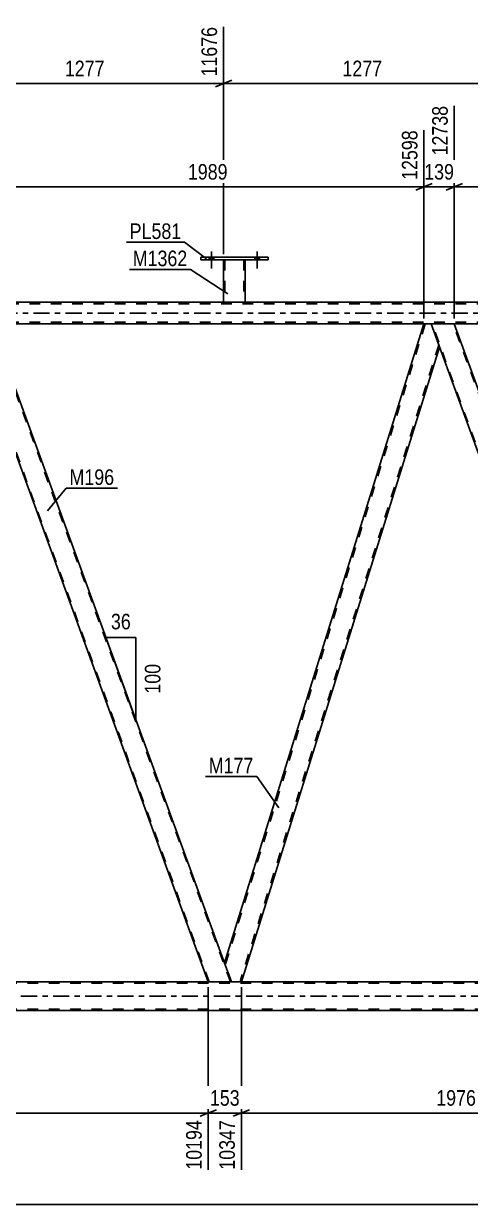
# Model space of a CAD drawing. Header units: millimetres. Extents: x -89 to 752, y -423 to 171.
# Drawn here: x 414.1 to 496.3, y -164.2 to 53.3 of the extents above; entities that cross this region are included whole.
import ezdxf

# ---------------------------------------------------------------- set-up
doc = ezdxf.new("R2010")
doc.units = ezdxf.units.MM
doc.linetypes.add('DXK_LINE_DOT2', pattern=[3.9198, 1.9599, -1.9599])
doc.linetypes.add('DXK_LINE_DOT3', pattern=[5.9187, 2.979, -0.9799, 0.9799, -0.9799])
doc.styles.add('Arial Narrow', font='ARIALN.TTF', dxfattribs={"height": 0.2})

# ---------------------------------------------------------------- blocks, each defined once
blk = doc.blocks.new('Bolt-814409316-3450 - 3409')
at = {"linetype": 'Continuous'}
for points in [[(448.21, 9.84), (449.09, 9.84), (449.09, 10.32), (448.21, 10.32)], [(456.61, 9.84), (457.49, 9.84), (457.49, 10.32), (456.61, 10.32)]]:
    blk.add_hatch(color=1, dxfattribs=at).paths.add_polyline_path(points)
at = {"color": 1, "linetype": 'Continuous'}
for p, q in [((448.65, 11.32), (448.65, 8.2)), ((457.05, 11.32), (457.05, 8.2)), ((448.21, 10.32), (448.21, 9.84)), ((449.09, 10.32), (449.09, 9.84)), ((456.61, 10.32), (456.61, 9.84)), ((457.49, 10.32), (457.49, 9.84))]:
    blk.add_line(p, q, dxfattribs=at)
blk = doc.blocks.new('Bolt-814409316-3451 - 3409')
at = {"linetype": 'Continuous'}
for points in [[(448.21, 9.84), (449.09, 9.84), (449.09, 10.32), (448.21, 10.32)], [(456.61, 9.84), (457.49, 9.84), (457.49, 10.32), (456.61, 10.32)]]:
    blk.add_hatch(color=1, dxfattribs=at).paths.add_polyline_path(points)
at = {"color": 1, "linetype": 'Continuous'}
for p, q in [((448.65, 11.32), (448.65, 8.2)), ((457.05, 11.32), (457.05, 8.2)), ((448.21, 10.32), (448.21, 9.84)), ((449.09, 10.32), (449.09, 9.84)), ((456.61, 10.32), (456.61, 9.84)), ((457.49, 10.32), (457.49, 9.84))]:
    blk.add_line(p, q, dxfattribs=at)
blk = doc.blocks.new('Part-814409316-3564 - 3409')
at = {"color": 2, "linetype": 'Continuous'}
for p, q in [((446.65, 10.32), (446.65, 9.84)), ((459.05, 10.32), (446.65, 10.32)), ((446.65, 9.84), (459.05, 9.84)), ((459.05, 9.84), (459.05, 10.32))]:
    blk.add_line(p, q, dxfattribs=at)
blk = doc.blocks.new('Part-814409316-3569 - 3409')
at = {"color": 2, "linetype": 'Continuous'}
for p, q in [((450.85, 9.84), (450.85, 2)), ((454.85, 9.84), (454.85, 2)), ((450.85, 2), (454.85, 2))]:
    blk.add_line(p, q, dxfattribs=at)
at = {"color": 7, "linetype": 'DXK_LINE_DOT2'}
for p, q in [((450.85, 9.84), (454.85, 9.84)), ((450.85, 9.84), (450.85, 9.84)), ((450.85, 9.84), (450.85, 9.84)), ((451.09, 9.84), (451.09, 2)), ((454.61, 9.84), (454.61, 2)), ((454.85, 9.84), (454.85, 9.84)), ((454.85, 9.84), (454.85, 9.84)), ((454.55, 2), (454.59, 2)), ((454.55, 2), (454.59, 2)), ((454.59, 2), (454.61, 2)), ((454.59, 2), (454.61, 2))]:
    blk.add_line(p, q, dxfattribs=at)
blk = doc.blocks.new('Part-814409316-3652 - 3409')
at = {"color": 2, "linetype": 'Continuous'}
for p, q in [((408.17, -2), (403.91, -2)), ((451.04, -119.8), (408.17, -2)), ((448.03, -123.22), (405.44, -6.2))]:
    blk.add_line(p, q, dxfattribs=at)
at = {"color": 7, "linetype": 'DXK_LINE_DOT2'}
for p, q in [((403.91, -2), (405.44, -6.2)), ((448.2, -123.22), (404.08, -2)), ((452.12, -123.22), (408, -2)), ((452.29, -123.22), (451.04, -119.8)), ((448.03, -123.22), (452.29, -123.22))]:
    blk.add_line(p, q, dxfattribs=at)
blk = doc.blocks.new('Part-814409316-3682 - 3409')
at = {"color": 7, "linetype": 'DXK_LINE_DOT2'}
for p, q in [((644.1, -123.46), (41.08, -123.46)), ((644.1, -128.26), (40.29, -128.26))]:
    blk.add_line(p, q, dxfattribs=at)
at = {"color": 2, "linetype": 'Continuous'}
for p, q in [((528.71, -123.22), (373.64, -123.22)), ((528.71, -128.5), (373.64, -128.5))]:
    blk.add_line(p, q, dxfattribs=at)
at = {"color": 7, "linetype": 'DXK_LINE_DOT3'}
blk.add_line((40.68, -125.86), (644.1, -125.86), dxfattribs=at)
blk = doc.blocks.new('Part-814409316-3711 - 3409')
at = {"color": 7, "linetype": 'DXK_LINE_DOT2'}
for p, q in [((632.7, 1.68), (25.23, 1.68)), ((454.85, 2), (450.85, 2)), ((632.7, -1.68), (25.23, -1.68)), ((493.3, -2), (487.73, -2))]:
    blk.add_line(p, q, dxfattribs=at)
at = {"color": 7, "linetype": 'DXK_LINE_DOT3'}
blk.add_line((25.23, 0), (632.7, 0), dxfattribs=at)
at = {"color": 2, "linetype": 'Continuous'}
for p, q in [((450.85, 2), (403.76, 2)), ((501.93, 2), (454.85, 2)), ((487.73, -2), (408.17, -2)), ((572.86, -2), (493.3, -2))]:
    blk.add_line(p, q, dxfattribs=at)
blk = doc.blocks.new('Part-814409316-3717 - 3409')
at = {"color": 2, "linetype": 'Continuous'}
for p, q in [((487.73, -2), (451.03, -119.75)), ((489.05, -2), (487.73, -2)), ((490.57, -6.2), (489.05, -2)), ((490.59, -6.25), (454.13, -123.22)), ((452.29, -123.22), (451.04, -119.8))]:
    blk.add_line(p, q, dxfattribs=at)
at = {"color": 7, "linetype": 'DXK_LINE_DOT2'}
for p, q in [((487.98, -2), (451.16, -120.12)), ((490.46, -5.88), (453.88, -123.22)), ((490.59, -6.25), (490.57, -6.2)), ((490.59, -6.25), (490.57, -6.2)), ((451.03, -119.75), (451.04, -119.8)), ((454.13, -123.22), (452.29, -123.22))]:
    blk.add_line(p, q, dxfattribs=at)
blk = doc.blocks.new('Part-814409316-3722 - 3409')
at = {"color": 2, "linetype": 'Continuous'}
for p, q in [((493.3, -2), (489.05, -2)), ((535.67, -118.4), (493.3, -2)), ((531.41, -118.4), (490.57, -6.2))]:
    blk.add_line(p, q, dxfattribs=at)
at = {"color": 7, "linetype": 'DXK_LINE_DOT2'}
for p, q in [((489.05, -2), (490.57, -6.2)), ((533.34, -123.22), (489.22, -2)), ((537.25, -123.22), (493.13, -2)), ((533.17, -123.22), (531.41, -118.4)), ((537.42, -123.22), (535.67, -118.4)), ((537.42, -123.22), (533.17, -123.22))]:
    blk.add_line(p, q, dxfattribs=at)
blk = doc.blocks.new('StraightDimension-814409316-12839 - 3409')
at = {"color": 7, "linetype": 'Continuous'}
for p, q in [((450.85, 10.84), (450.85, 52.74)), ((501.93, 10.84), (501.93, 52.74)), ((452.35, 42.9), (449.35, 41.7)), ((450.85, 42.3), (501.93, 42.3)), ((500.43, 41.7), (503.43, 42.9))]:
    blk.add_line(p, q, dxfattribs=at)
at = {"color": 0, "linetype": 'Continuous'}
blk.add_wipeout([(501.33, 53.34), (497.13, 53.34), (497.13, 43), (501.33, 43)], dxfattribs=at)
at = {"color": 0}
blk.add_wipeout([(480.64, 43.05), (480.64, 47.25), (472.13, 47.25), (472.13, 43.05)], dxfattribs=at)
at = {"color": 3, "linetype": 'Continuous', "style": 'Arial Narrow'}
blk.add_text('12953', height=2.863, rotation=90.0002, dxfattribs=at).set_placement((500.73, 43.6))
at = {"color": 3, "style": 'Arial Narrow'}
blk.add_text('1277', height=2.863, dxfattribs=at).set_placement((472.73, 43.65))
blk = doc.blocks.new('StraightDimension-814409316-4640 - 3409')
at = {"color": 7, "linetype": 'Continuous'}
blk.add_line((-0.64, -164.23), (654.96, -164.23), dxfattribs=at)
blk = doc.blocks.new('StraightDimension-814409316-12840 - 3409')
at = {"color": 7, "linetype": 'Continuous'}
for p, q in [((399.76, 10.84), (399.76, 52.74)), ((450.85, 10.84), (450.85, 52.74)), ((401.26, 42.9), (398.26, 41.7)), ((399.76, 42.3), (450.85, 42.3)), ((449.35, 41.7), (452.35, 42.9))]:
    blk.add_line(p, q, dxfattribs=at)
at = {"color": 0, "linetype": 'Continuous'}
blk.add_wipeout([(450.25, 53.34), (446.05, 53.34), (446.05, 43), (450.25, 43)], dxfattribs=at)
at = {"color": 0}
blk.add_wipeout([(429.56, 43.05), (429.56, 47.25), (421.05, 47.25), (421.05, 43.05)], dxfattribs=at)
at = {"color": 3, "linetype": 'Continuous', "style": 'Arial Narrow'}
blk.add_text('11676', height=2.863, rotation=90.0002, dxfattribs=at).set_placement((449.65, 43.6))
at = {"color": 3, "style": 'Arial Narrow'}
blk.add_text('1277', height=2.863, dxfattribs=at).set_placement((421.65, 43.65))
blk = doc.blocks.new('AngleDimension-814409316-3889 - 3409')
at = {"color": 7, "linetype": 'Continuous'}
for p, q in [((429.64, -60.99), (429.19, -59.77)), ((434.73, -59.77), (429.19, -59.77)), ((434.73, -74.99), (429.19, -59.77)), ((434.73, -74.99), (434.73, -59.77))]:
    blk.add_line(p, q, dxfattribs=at)
at = {"color": 0}
for points in [[(434.39, -58.87), (434.39, -54.67), (429.53, -54.67), (429.53, -58.87)], [(439.83, -64.03), (435.63, -64.03), (435.63, -70.72), (439.83, -70.72)]]:
    blk.add_wipeout(points, dxfattribs=at)
at = {"color": 3, "style": 'Arial Narrow'}
blk.add_text('36', height=2.863, dxfattribs=at).set_placement((430.13, -58.27))
blk.add_text('100', height=2.863, rotation=90.0002, dxfattribs=at).set_placement((439.23, -70.12))
blk = doc.blocks.new('StraightDimension-814409316-13881 - 3409')
at = {"color": 7, "linetype": 'Continuous'}
for p, q in [((454.13, -124.22), (454.13, -157.84)), ((533.17, -124.22), (533.17, -157.84)), ((455.63, -146.8), (452.63, -148)), ((454.13, -147.4), (533.17, -147.4)), ((531.67, -148), (534.67, -146.8))]:
    blk.add_line(p, q, dxfattribs=at)
at = {"color": 0}
blk.add_wipeout([(497.91, -146.65), (497.91, -142.45), (489.39, -142.45), (489.39, -146.65)], dxfattribs=at)
at = {"color": 0, "linetype": 'Continuous'}
blk.add_wipeout([(532.57, -148.1), (528.37, -148.1), (528.37, -158.44), (532.57, -158.44)], dxfattribs=at)
at = {"color": 3, "style": 'Arial Narrow'}
blk.add_text('1976', height=2.863, dxfattribs=at).set_placement((489.99, -146.05))
at = {"color": 3, "linetype": 'Continuous', "style": 'Arial Narrow'}
blk.add_text('12323', height=2.863, rotation=90.0002, dxfattribs=at).set_placement((531.97, -157.84))
blk = doc.blocks.new('StraightDimension-814409316-13883 - 3409')
at = {"color": 7, "linetype": 'Continuous'}
for p, q in [((369, -124.22), (369, -156.01)), ((448.03, -124.22), (448.03, -157.84)), ((370.5, -146.8), (367.5, -148)), ((369, -147.4), (448.03, -147.4)), ((446.53, -148), (449.53, -146.8))]:
    blk.add_line(p, q, dxfattribs=at)
at = {"color": 0}
blk.add_wipeout([(412.77, -146.65), (412.77, -142.45), (404.26, -142.45), (404.26, -146.65)], dxfattribs=at)
at = {"color": 0, "linetype": 'Continuous'}
blk.add_wipeout([(447.43, -148.1), (443.23, -148.1), (443.23, -158.44), (447.43, -158.44)], dxfattribs=at)
at = {"color": 3, "style": 'Arial Narrow'}
blk.add_text('1976', height=2.863, dxfattribs=at).set_placement((404.86, -146.05))
at = {"color": 3, "linetype": 'Continuous', "style": 'Arial Narrow'}
blk.add_text('10194', height=2.863, rotation=90.0002, dxfattribs=at).set_placement((446.83, -157.84))
blk = doc.blocks.new('StraightDimension-814409316-13292 - 3409')
at = {"color": 7, "linetype": 'Continuous'}
for p, q in [((493.3, -1), (493.3, 38.19)), ((572.86, -1), (572.86, 33.69)), ((494.8, 23.85), (491.8, 22.65)), ((493.3, 23.25), (572.86, 23.25)), ((571.36, 22.65), (574.36, 23.85))]:
    blk.add_line(p, q, dxfattribs=at)
at = {"color": 0, "linetype": 'Continuous'}
blk.add_wipeout([(572.26, 34.29), (568.06, 34.29), (568.06, 23.95), (572.26, 23.95)], dxfattribs=at)
at = {"color": 0}
blk.add_wipeout([(537.34, 24), (537.34, 28.2), (528.83, 28.2), (528.83, 24)], dxfattribs=at)
at = {"color": 3, "linetype": 'Continuous', "style": 'Arial Narrow'}
blk.add_text('14727', height=2.863, rotation=90.0002, dxfattribs=at).set_placement((571.66, 24.55))
at = {"color": 3, "style": 'Arial Narrow'}
blk.add_text('1989', height=2.863, dxfattribs=at).set_placement((529.43, 24.6))
blk = doc.blocks.new('StraightDimension-814409316-13293 - 3409')
at = {"color": 7, "linetype": 'Continuous'}
for p, q in [((493.3, -1), (493.3, 38.19)), ((487.73, -1), (487.73, 33.69)), ((486.23, 22.65), (489.23, 23.85)), ((487.73, 23.25), (493.3, 23.25)), ((494.8, 23.85), (491.8, 22.65))]:
    blk.add_line(p, q, dxfattribs=at)
at = {"color": 0}
blk.add_wipeout([(493.86, 24), (493.86, 28.2), (487.17, 28.2), (487.17, 24)], dxfattribs=at)
at = {"color": 0, "linetype": 'Continuous'}
blk.add_wipeout([(492.7, 38.79), (488.5, 38.79), (488.5, 28.45), (492.7, 28.45)], dxfattribs=at)
at = {"color": 3, "linetype": 'Continuous', "style": 'Arial Narrow'}
blk.add_text('12738', height=2.863, rotation=90.0002, dxfattribs=at).set_placement((492.1, 29.05))
at = {"color": 3, "style": 'Arial Narrow'}
blk.add_text('139', height=2.863, dxfattribs=at).set_placement((487.77, 24.6))
blk = doc.blocks.new('StraightDimension-814409316-13294 - 3409')
at = {"color": 7, "linetype": 'Continuous'}
for p, q in [((408.17, -1), (408.17, 38.19)), ((487.73, -1), (487.73, 33.69)), ((409.67, 23.85), (406.67, 22.65)), ((408.17, 23.25), (487.73, 23.25)), ((486.23, 22.65), (489.23, 23.85))]:
    blk.add_line(p, q, dxfattribs=at)
at = {"color": 0, "linetype": 'Continuous'}
blk.add_wipeout([(487.13, 34.29), (482.93, 34.29), (482.93, 23.95), (487.13, 23.95)], dxfattribs=at)
at = {"color": 0}
blk.add_wipeout([(452.2, 24), (452.2, 28.2), (443.69, 28.2), (443.69, 24)], dxfattribs=at)
at = {"color": 3, "linetype": 'Continuous', "style": 'Arial Narrow'}
blk.add_text('12598', height=2.863, rotation=90.0002, dxfattribs=at).set_placement((486.53, 24.55))
at = {"color": 3, "style": 'Arial Narrow'}
blk.add_text('1989', height=2.863, dxfattribs=at).set_placement((444.29, 24.6))
blk = doc.blocks.new('StraightDimension-814409316-13882 - 3409')
at = {"color": 7, "linetype": 'Continuous'}
for p, q in [((448.03, -124.22), (448.03, -157.84)), ((454.13, -124.22), (454.13, -157.84)), ((446.53, -148), (449.53, -146.8)), ((448.03, -147.4), (454.13, -147.4)), ((455.63, -146.8), (452.63, -148))]:
    blk.add_line(p, q, dxfattribs=at)
at = {"color": 0}
blk.add_wipeout([(454.42, -146.65), (454.42, -142.45), (447.74, -142.45), (447.74, -146.65)], dxfattribs=at)
at = {"color": 0, "linetype": 'Continuous'}
blk.add_wipeout([(453.53, -148.1), (449.33, -148.1), (449.33, -158.44), (453.53, -158.44)], dxfattribs=at)
at = {"color": 3, "style": 'Arial Narrow'}
blk.add_text('153', height=2.863, dxfattribs=at).set_placement((448.34, -146.05))
at = {"color": 3, "linetype": 'Continuous', "style": 'Arial Narrow'}
blk.add_text('10347', height=2.863, rotation=90.0002, dxfattribs=at).set_placement((452.93, -157.84))
blk = doc.blocks.new('Mark-814409316-3560 - 3409')
at = {"color": 0}
blk.add_wipeout([(443.09, 13.66), (443.09, 16.66), (433.58, 16.66), (433.58, 13.66)], dxfattribs=at)
blk.add_wipeout([(443.09, 13.66), (443.09, 16.66), (433.58, 16.66), (433.58, 13.66)], dxfattribs=at)
at = {"color": 30, "linetype": 'Continuous'}
for p in [(432.98, 13.06), (447.69, 9.99)]:
    blk.add_line(p, (443.69, 13.06), dxfattribs=at)
at = {"color": 3, "style": 'Arial Narrow'}
blk.add_text('PL581', height=2.863, dxfattribs=at).set_placement((433.58, 13.66))
blk = doc.blocks.new('Mark-814409316-3565 - 3409')
at = {"color": 0}
blk.add_wipeout([(444.19, 8.65), (444.19, 11.65), (434.14, 11.65), (434.14, 8.65)], dxfattribs=at)
blk.add_wipeout([(444.19, 8.65), (444.19, 11.65), (434.14, 11.65), (434.14, 8.65)], dxfattribs=at)
at = {"color": 30, "linetype": 'Continuous'}
for p in [(433.54, 8.05), (451.66, 3.58)]:
    blk.add_line(p, (444.79, 8.05), dxfattribs=at)
at = {"color": 3, "style": 'Arial Narrow'}
blk.add_text('M1362', height=2.863, dxfattribs=at).set_placement((434.14, 8.65))
blk = doc.blocks.new('Mark-814409316-3648 - 3409')
at = {"color": 0}
blk.add_wipeout([(430.74, -31.66), (430.74, -28.66), (422.51, -28.66), (422.51, -31.66)], dxfattribs=at)
blk.add_wipeout([(430.74, -31.66), (430.74, -28.66), (422.51, -28.66), (422.51, -31.66)], dxfattribs=at)
at = {"color": 30, "linetype": 'Continuous'}
for p, q in [((418.47, -36.44), (421.91, -32.26)), ((421.91, -32.26), (431.34, -32.26))]:
    blk.add_line(p, q, dxfattribs=at)
at = {"color": 3, "style": 'Arial Narrow'}
blk.add_text('M196', height=2.863, dxfattribs=at).set_placement((422.51, -31.66))
blk = doc.blocks.new('Mark-814409316-3713 - 3409')
at = {"color": 0}
blk.add_wipeout([(456.35, -84.81), (456.35, -81.81), (448.13, -81.81), (448.13, -84.81)], dxfattribs=at)
blk.add_wipeout([(456.35, -84.81), (456.35, -81.81), (448.13, -81.81), (448.13, -84.81)], dxfattribs=at)
at = {"color": 30, "linetype": 'Continuous'}
for p in [(447.53, -85.41), (461.04, -91.17)]:
    blk.add_line(p, (456.95, -85.41), dxfattribs=at)
at = {"color": 3, "style": 'Arial Narrow'}
blk.add_text('M177', height=2.863, dxfattribs=at).set_placement((448.13, -84.81))

msp = doc.modelspace()

# ---------------------------------------------------------------- block references
for name in ['Bolt-814409316-3450 - 3409', 'Bolt-814409316-3451 - 3409', 'Part-814409316-3564 - 3409', 'Part-814409316-3569 - 3409', 'Part-814409316-3711 - 3409', 'Part-814409316-3652 - 3409', 'Part-814409316-3717 - 3409', 'Part-814409316-3722 - 3409', 'Part-814409316-3682 - 3409']:
    msp.add_blockref(name, (0, 0))

# ---------------------------------------------------------------- next in the draw order: block references
for name in ['StraightDimension-814409316-12839 - 3409', 'StraightDimension-814409316-4640 - 3409']:
    msp.add_blockref(name, (0, 0))

# ---------------------------------------------------------------- next in the draw order: block references
for name in ['StraightDimension-814409316-12840 - 3409', 'StraightDimension-814409316-13292 - 3409', 'Mark-814409316-3648 - 3409', 'AngleDimension-814409316-3889 - 3409', 'Mark-814409316-3713 - 3409', 'StraightDimension-814409316-13883 - 3409', 'StraightDimension-814409316-13881 - 3409']:
    msp.add_blockref(name, (0, 0))

# ---------------------------------------------------------------- next in the draw order: block references
for name in ['StraightDimension-814409316-13293 - 3409', 'StraightDimension-814409316-13882 - 3409']:
    msp.add_blockref(name, (0, 0))

# ---------------------------------------------------------------- next in the draw order: block references
msp.add_blockref('StraightDimension-814409316-13294 - 3409', (0, 0))

# ---------------------------------------------------------------- next in the draw order: block references
msp.add_blockref('Mark-814409316-3560 - 3409', (0, 0))

# ---------------------------------------------------------------- next in the draw order: block references
msp.add_blockref('Mark-814409316-3565 - 3409', (0, 0))

doc.saveas('drawing.dxf')
